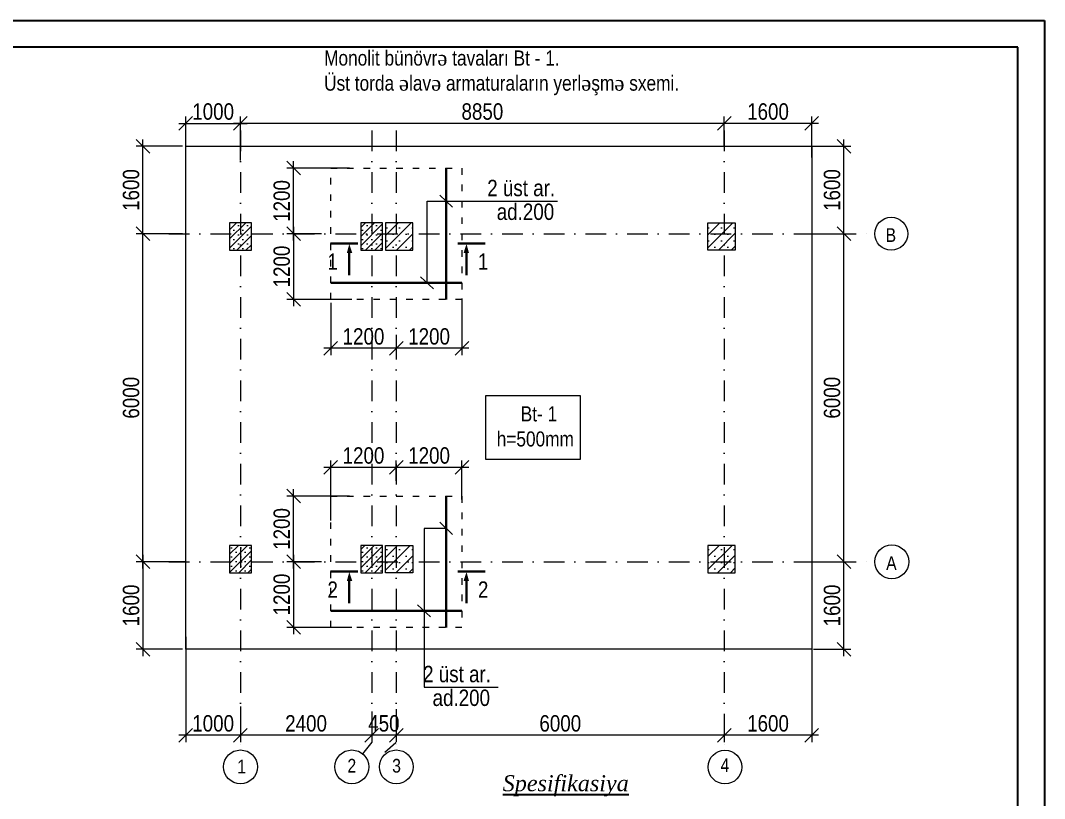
# Model space of a CAD drawing. Header units: millimetres. Extents: x -149347 to 251215, y -2929184 to -2541447.
# Drawn here: x -62043 to -43311, y -2653761 to -2639529 of the extents above; entities that cross this region are included whole.
import ezdxf

# ---------------------------------------------------------------- set-up
doc = ezdxf.new("R2010")
doc.units = ezdxf.units.MM
for name, pattern in [('ACAD_ISO03W100', [30, 12, -18]), ('CENTER', [1524, 952.5, -190.5, 190.5, -190.5]), ('DASHDOTX2', [50.8, 25.4, -12.7, 0, -12.7]), ('осевая', [50.8, 31.75, -6.35, 6.35, -6.35])]:
    doc.linetypes.add(name, pattern=pattern)
doc.layers.add('ASHADE', color=7, linetype='Continuous')
doc.layers.add('оси', color=65, linetype='осевая', lineweight=9)
doc.layers.add('размер', color=2, linetype='Continuous', lineweight=13)
doc.styles.add('A3_Times_AzLat', font='A3TI(LA).TTF')
doc.styles.add('style1', font='A3TI(LA).TTF', dxfattribs={"height": 400})
doc.styles.add('style6', font='ARIALN.TTF', dxfattribs={"height": 300})
doc.dimstyles.new('DIM_100', dxfattribs={"dimscale": 100, "dimtxt": 250, "dimasz": 2.5, "dimexe": 1.25, "dimexo": 0.625, "dimtad": 1, "dimdec": 0, "dimtxsty": 'style1', "dimblk": 'OBLIQUE', "dimcen": 2.5, "dimdle": 1.25, "dimclrd": 251, "dimclre": 251, "dimaunit": 1, "dimadec": 3, "dimazin": 0, "dimtfac": 1, "dimtdec": 0, "dimtmove": 1, "dimatfit": 3, "dimfxl": 1.25, "dimlwd": 5, "dimlwe": 5, "dimarcsym": 0})
pattern_1 = [(45, (-622635.69, -86685.57), (-84.189901, 84.189901), []), (45, (-622551.5, -86685.57), (-84.189901, 84.189901), [0, -119.0625])]

# ---------------------------------------------------------------- blocks, each defined once
blk = doc.blocks.new('mekteb')
at = {"color": 0, "lineweight": 25}
for p, q in [((99643, -1821466), (139843, -1821466)), ((139843, -1821466), (139843, -1849866))]:
    blk.add_line(p, q, dxfattribs=at)
at = {"color": 0, "lineweight": 25, "ltscale": 15}
for p, q in [((139343, -1821966), (101643, -1821966)), ((139343, -1849366), (139343, -1821966))]:
    blk.add_line(p, q, dxfattribs=at)
blk = doc.blocks.new('_Oblique')
at = {"color": 0, "linetype": 'ByBlock', "lineweight": -2}
blk.add_line((-0.5, -0.5), (0.5, 0.5), dxfattribs=at)
blk = doc.blocks.new('*D1769')
at = {"color": 251, "lineweight": 5, "ltscale": 50, "transparency": 16777216}
for p, q in [((-55169, -2652128), (-55169, -2652729)), ((-49169, -2652225), (-49169, -2652729))]:
    blk.add_line(p, q, dxfattribs=at)
at = {"color": 251, "linetype": 'ByBlock', "lineweight": 5, "ltscale": 50, "transparency": 16777216}
blk.add_line((-49044, -2652604), (-55294, -2652604), dxfattribs=at)
at = {"layer": 'Defpoints', "color": 0, "lineweight": 15, "ltscale": 50, "transparency": 16777216}
for p in [(-55169, -2652066), (-49169, -2652163), (-55169, -2652604)]:
    blk.add_point(p, dxfattribs=at)
at = {"color": 251, "lineweight": 5, "ltscale": 50, "transparency": 16777216, "xscale": 250, "yscale": 250, "zscale": 250, "rotation": 180}
blk.add_blockref('_Oblique', (-55169, -2652604), dxfattribs=at)
at = {"color": 251, "lineweight": 5, "ltscale": 50, "transparency": 16777216, "xscale": 250, "yscale": 250, "zscale": 250}
blk.add_blockref('_Oblique', (-49169, -2652604), dxfattribs=at)
at = {"color": 0, "lineweight": 15, "ltscale": 50, "transparency": 16777216, "insert": (-52169, -2652388), "char_height": 300, "attachment_point": 5, "style": 'style6'}
blk.add_mtext('6000', dxfattribs=at)
blk = doc.blocks.new('*D1770')
at = {"color": 251, "linetype": 'ByBlock', "lineweight": 5, "ltscale": 50, "transparency": 16777216}
blk.add_line((-46981, -2649555), (-46981, -2643305), dxfattribs=at)
at = {"color": 251, "lineweight": 5, "ltscale": 50, "transparency": 16777216}
for p, q in [((-46974, -2643430), (-46856, -2643430)), ((-46974, -2649430), (-46856, -2649430))]:
    blk.add_line(p, q, dxfattribs=at)
at = {"layer": 'Defpoints', "color": 0, "lineweight": 15, "ltscale": 50, "transparency": 16777216}
for p in [(-47037, -2643430), (-46981, -2643430), (-47037, -2649430)]:
    blk.add_point(p, dxfattribs=at)
at = {"color": 251, "lineweight": 5, "ltscale": 50, "transparency": 16777216, "xscale": 250, "yscale": 250, "zscale": 250}
for p, rotation in [((-46981, -2643430), 90), ((-46981, -2649430), 270)]:
    blk.add_blockref('_Oblique', p, dxfattribs=dict(at, rotation=rotation))
at = {"color": 0, "lineweight": 15, "ltscale": 50, "transparency": 16777216, "insert": (-47197, -2646430), "char_height": 300, "attachment_point": 5, "rotation": 90, "style": 'style6'}
blk.add_mtext('6000', dxfattribs=at)
blk = doc.blocks.new('*D1771')
at = {"color": 251, "lineweight": 5, "ltscale": 50, "transparency": 16777216}
for p, q in [((-47528, -2649430), (-46856, -2649430)), ((-47536, -2651030), (-46856, -2651030))]:
    blk.add_line(p, q, dxfattribs=at)
at = {"color": 251, "linetype": 'ByBlock', "lineweight": 5, "ltscale": 50, "transparency": 16777216}
blk.add_line((-46981, -2651155), (-46981, -2649305), dxfattribs=at)
at = {"layer": 'Defpoints', "color": 0, "lineweight": 15, "ltscale": 50, "transparency": 16777216}
for p in [(-47590, -2649430), (-46981, -2649430), (-47599, -2651030)]:
    blk.add_point(p, dxfattribs=at)
at = {"color": 251, "lineweight": 5, "ltscale": 50, "transparency": 16777216, "xscale": 250, "yscale": 250, "zscale": 250}
for p, rotation in [((-46981, -2649430), 90), ((-46981, -2651030), 270)]:
    blk.add_blockref('_Oblique', p, dxfattribs=dict(at, rotation=rotation))
at = {"color": 0, "lineweight": 15, "ltscale": 50, "transparency": 16777216, "insert": (-47197, -2650230), "char_height": 300, "attachment_point": 5, "rotation": 90, "style": 'style6'}
blk.add_mtext('1600', dxfattribs=at)
blk = doc.blocks.new('*D1772')
at = {"color": 251, "linetype": 'ByBlock', "lineweight": 5, "ltscale": 50, "transparency": 16777216}
blk.add_line((-46981, -2643555), (-46981, -2641705), dxfattribs=at)
at = {"color": 251, "lineweight": 5, "ltscale": 50, "transparency": 16777216}
for p, q in [((-47628, -2641830), (-46856, -2641830)), ((-47535, -2643430), (-46856, -2643430))]:
    blk.add_line(p, q, dxfattribs=at)
at = {"layer": 'Defpoints', "color": 0, "lineweight": 15, "ltscale": 50, "transparency": 16777216}
for p in [(-47690, -2641830), (-46981, -2641830), (-47597, -2643430)]:
    blk.add_point(p, dxfattribs=at)
at = {"color": 251, "lineweight": 5, "ltscale": 50, "transparency": 16777216, "xscale": 250, "yscale": 250, "zscale": 250}
for p, rotation in [((-46981, -2641830), 90), ((-46981, -2643430), 270)]:
    blk.add_blockref('_Oblique', p, dxfattribs=dict(at, rotation=rotation))
at = {"color": 0, "lineweight": 15, "ltscale": 50, "transparency": 16777216, "insert": (-47197, -2642630), "char_height": 300, "attachment_point": 5, "rotation": 90, "style": 'style6'}
blk.add_mtext('1600', dxfattribs=at)
blk = doc.blocks.new('*D1773')
at = {"color": 251, "lineweight": 5, "ltscale": 50, "transparency": 16777216}
for p, q in [((-47569, -2650802), (-47569, -2652729)), ((-49169, -2652245), (-49169, -2652729))]:
    blk.add_line(p, q, dxfattribs=at)
at = {"color": 251, "linetype": 'ByBlock', "lineweight": 5, "ltscale": 50, "transparency": 16777216}
blk.add_line((-47444, -2652604), (-49294, -2652604), dxfattribs=at)
at = {"layer": 'Defpoints', "color": 0, "lineweight": 15, "ltscale": 50, "transparency": 16777216}
for p in [(-47569, -2650740), (-49169, -2652183), (-49169, -2652604)]:
    blk.add_point(p, dxfattribs=at)
at = {"color": 251, "lineweight": 5, "ltscale": 50, "transparency": 16777216, "xscale": 250, "yscale": 250, "zscale": 250, "rotation": 180}
blk.add_blockref('_Oblique', (-49169, -2652604), dxfattribs=at)
at = {"color": 251, "lineweight": 5, "ltscale": 50, "transparency": 16777216, "xscale": 250, "yscale": 250, "zscale": 250}
blk.add_blockref('_Oblique', (-47569, -2652604), dxfattribs=at)
at = {"color": 0, "lineweight": 15, "ltscale": 50, "transparency": 16777216, "insert": (-48369, -2652388), "char_height": 300, "attachment_point": 5, "style": 'style6'}
blk.add_mtext('1600', dxfattribs=at)
blk = doc.blocks.new('*D1774')
at = {"color": 251, "lineweight": 5, "ltscale": 50, "transparency": 16777216}
for p, q in [((-55619, -2652171), (-55619, -2652729)), ((-55169, -2652256), (-55169, -2652729))]:
    blk.add_line(p, q, dxfattribs=at)
at = {"color": 251, "linetype": 'ByBlock', "lineweight": 5, "ltscale": 50, "transparency": 16777216}
blk.add_line((-55044, -2652604), (-55744, -2652604), dxfattribs=at)
at = {"layer": 'Defpoints', "color": 0, "lineweight": 15, "ltscale": 50, "transparency": 16777216}
for p in [(-55619, -2652109), (-55169, -2652194), (-55619, -2652604)]:
    blk.add_point(p, dxfattribs=at)
at = {"color": 251, "lineweight": 5, "ltscale": 50, "transparency": 16777216, "xscale": 250, "yscale": 250, "zscale": 250, "rotation": 180}
blk.add_blockref('_Oblique', (-55619, -2652604), dxfattribs=at)
at = {"color": 251, "lineweight": 5, "ltscale": 50, "transparency": 16777216, "xscale": 250, "yscale": 250, "zscale": 250}
blk.add_blockref('_Oblique', (-55169, -2652604), dxfattribs=at)
at = {"color": 0, "lineweight": 15, "ltscale": 50, "transparency": 16777216, "insert": (-55396, -2652388), "char_height": 300, "attachment_point": 5, "style": 'style6'}
blk.add_mtext('450', dxfattribs=at)
blk = doc.blocks.new('*D1775')
at = {"color": 251, "lineweight": 5, "ltscale": 50, "transparency": 16777216}
for p, q in [((-58019, -2652077), (-58019, -2652729)), ((-55619, -2652171), (-55619, -2652729))]:
    blk.add_line(p, q, dxfattribs=at)
at = {"color": 251, "linetype": 'ByBlock', "lineweight": 5, "ltscale": 50, "transparency": 16777216}
blk.add_line((-55494, -2652604), (-58144, -2652604), dxfattribs=at)
at = {"layer": 'Defpoints', "color": 0, "lineweight": 15, "ltscale": 50, "transparency": 16777216}
for p in [(-58019, -2652014), (-55619, -2652109), (-58019, -2652604)]:
    blk.add_point(p, dxfattribs=at)
at = {"color": 251, "lineweight": 5, "ltscale": 50, "transparency": 16777216, "xscale": 250, "yscale": 250, "zscale": 250, "rotation": 180}
blk.add_blockref('_Oblique', (-58019, -2652604), dxfattribs=at)
at = {"color": 251, "lineweight": 5, "ltscale": 50, "transparency": 16777216, "xscale": 250, "yscale": 250, "zscale": 250}
blk.add_blockref('_Oblique', (-55619, -2652604), dxfattribs=at)
at = {"color": 0, "lineweight": 15, "ltscale": 50, "transparency": 16777216, "insert": (-56819, -2652388), "char_height": 300, "attachment_point": 5, "style": 'style6'}
blk.add_mtext('2400', dxfattribs=at)
blk = doc.blocks.new('*D1776')
at = {"color": 251, "lineweight": 5, "ltscale": 50, "transparency": 16777216}
for p, q in [((-59019, -2650802), (-59019, -2652729)), ((-58019, -2652153), (-58019, -2652729))]:
    blk.add_line(p, q, dxfattribs=at)
at = {"color": 251, "linetype": 'ByBlock', "lineweight": 5, "ltscale": 50, "transparency": 16777216}
blk.add_line((-57894, -2652604), (-59144, -2652604), dxfattribs=at)
at = {"layer": 'Defpoints', "color": 0, "lineweight": 15, "ltscale": 50, "transparency": 16777216}
for p in [(-59019, -2650740), (-58019, -2652091), (-59019, -2652604)]:
    blk.add_point(p, dxfattribs=at)
at = {"color": 251, "lineweight": 5, "ltscale": 50, "transparency": 16777216, "xscale": 250, "yscale": 250, "zscale": 250, "rotation": 180}
blk.add_blockref('_Oblique', (-59019, -2652604), dxfattribs=at)
at = {"color": 251, "lineweight": 5, "ltscale": 50, "transparency": 16777216, "xscale": 250, "yscale": 250, "zscale": 250}
blk.add_blockref('_Oblique', (-58019, -2652604), dxfattribs=at)
at = {"color": 0, "lineweight": 15, "ltscale": 50, "transparency": 16777216, "insert": (-58519, -2652388), "char_height": 300, "attachment_point": 5, "style": 'style6'}
blk.add_mtext('1000', dxfattribs=at)
blk = doc.blocks.new('*D1777')
at = {"color": 251, "lineweight": 5, "ltscale": 50, "transparency": 16777216}
for p, q in [((-59020, -2649430), (-59928, -2649430)), ((-59081, -2651030), (-59928, -2651030))]:
    blk.add_line(p, q, dxfattribs=at)
at = {"color": 251, "linetype": 'ByBlock', "lineweight": 5, "ltscale": 50, "transparency": 16777216}
blk.add_line((-59803, -2649305), (-59803, -2651155), dxfattribs=at)
at = {"layer": 'Defpoints', "color": 0, "lineweight": 15, "ltscale": 50, "transparency": 16777216}
for p in [(-58958, -2649430), (-59803, -2651030), (-59019, -2651030)]:
    blk.add_point(p, dxfattribs=at)
at = {"color": 251, "lineweight": 5, "ltscale": 50, "transparency": 16777216, "xscale": 250, "yscale": 250, "zscale": 250}
for p, rotation in [((-59803, -2649430), 90), ((-59803, -2651030), 270)]:
    blk.add_blockref('_Oblique', p, dxfattribs=dict(at, rotation=rotation))
at = {"color": 0, "lineweight": 15, "ltscale": 50, "transparency": 16777216, "insert": (-60019, -2650230), "char_height": 300, "attachment_point": 5, "rotation": 90, "style": 'style6'}
blk.add_mtext('1600', dxfattribs=at)
blk = doc.blocks.new('*D1778')
at = {"color": 251, "lineweight": 5, "ltscale": 50, "transparency": 16777216}
for p, q in [((-59253, -2643430), (-59928, -2643430)), ((-59253, -2649430), (-59928, -2649430))]:
    blk.add_line(p, q, dxfattribs=at)
at = {"color": 251, "linetype": 'ByBlock', "lineweight": 5, "ltscale": 50, "transparency": 16777216}
blk.add_line((-59803, -2649555), (-59803, -2643305), dxfattribs=at)
at = {"layer": 'Defpoints', "color": 0, "lineweight": 15, "ltscale": 50, "transparency": 16777216}
for p in [(-59803, -2643430), (-59191, -2643430), (-59191, -2649430)]:
    blk.add_point(p, dxfattribs=at)
at = {"color": 251, "lineweight": 5, "ltscale": 50, "transparency": 16777216, "xscale": 250, "yscale": 250, "zscale": 250}
for p, rotation in [((-59803, -2643430), 90), ((-59803, -2649430), 270)]:
    blk.add_blockref('_Oblique', p, dxfattribs=dict(at, rotation=rotation))
at = {"color": 0, "lineweight": 15, "ltscale": 50, "transparency": 16777216, "insert": (-60019, -2646430), "char_height": 300, "attachment_point": 5, "rotation": 90, "style": 'style6'}
blk.add_mtext('6000', dxfattribs=at)
blk = doc.blocks.new('*D1791')
at = {"color": 251, "linetype": 'ByBlock', "lineweight": 5, "ltscale": 50, "transparency": 16777216}
blk.add_line((-59803, -2643555), (-59803, -2641705), dxfattribs=at)
at = {"color": 251, "lineweight": 5, "ltscale": 50, "transparency": 16777216}
for p, q in [((-59081, -2641830), (-59928, -2641830)), ((-59081, -2643430), (-59928, -2643430))]:
    blk.add_line(p, q, dxfattribs=at)
at = {"layer": 'Defpoints', "color": 0, "lineweight": 15, "ltscale": 50, "transparency": 16777216}
for p in [(-59803, -2641830), (-59019, -2641830), (-59019, -2643430)]:
    blk.add_point(p, dxfattribs=at)
at = {"color": 251, "lineweight": 5, "ltscale": 50, "transparency": 16777216, "xscale": 250, "yscale": 250, "zscale": 250}
for p, rotation in [((-59803, -2641830), 90), ((-59803, -2643430), 270)]:
    blk.add_blockref('_Oblique', p, dxfattribs=dict(at, rotation=rotation))
at = {"color": 0, "lineweight": 15, "ltscale": 50, "transparency": 16777216, "insert": (-60019, -2642630), "char_height": 300, "attachment_point": 5, "rotation": 90, "style": 'style6'}
blk.add_mtext('1600', dxfattribs=at)
blk = doc.blocks.new('*D1779')
at = {"color": 251, "lineweight": 5, "ltscale": 50, "transparency": 16777216}
for p, q in [((-49169, -2641824), (-49169, -2641287)), ((-47569, -2642038), (-47569, -2641287))]:
    blk.add_line(p, q, dxfattribs=at)
at = {"color": 251, "linetype": 'ByBlock', "lineweight": 5, "ltscale": 50, "transparency": 16777216}
blk.add_line((-47444, -2641412), (-49294, -2641412), dxfattribs=at)
at = {"layer": 'Defpoints', "color": 0, "lineweight": 15, "ltscale": 50, "transparency": 16777216}
for p in [(-49169, -2641412), (-49169, -2641886), (-47569, -2642100)]:
    blk.add_point(p, dxfattribs=at)
at = {"color": 251, "lineweight": 5, "ltscale": 50, "transparency": 16777216, "xscale": 250, "yscale": 250, "zscale": 250, "rotation": 180}
blk.add_blockref('_Oblique', (-49169, -2641412), dxfattribs=at)
at = {"color": 251, "lineweight": 5, "ltscale": 50, "transparency": 16777216, "xscale": 250, "yscale": 250, "zscale": 250}
blk.add_blockref('_Oblique', (-47569, -2641412), dxfattribs=at)
at = {"color": 0, "lineweight": 15, "ltscale": 50, "transparency": 16777216, "insert": (-48369, -2641196), "char_height": 300, "attachment_point": 5, "style": 'style6'}
blk.add_mtext('1600', dxfattribs=at)
blk = doc.blocks.new('*D1780')
at = {"color": 251, "lineweight": 5, "ltscale": 50, "transparency": 16777216}
for p, q in [((-59019, -2642122), (-59019, -2641287)), ((-58019, -2642093), (-58019, -2641287))]:
    blk.add_line(p, q, dxfattribs=at)
at = {"color": 251, "linetype": 'ByBlock', "lineweight": 5, "ltscale": 50, "transparency": 16777216}
blk.add_line((-59144, -2641412), (-57894, -2641412), dxfattribs=at)
at = {"layer": 'Defpoints', "color": 0, "lineweight": 15, "ltscale": 50, "transparency": 16777216}
for p in [(-58019, -2641412), (-59019, -2642185), (-58019, -2642156)]:
    blk.add_point(p, dxfattribs=at)
at = {"color": 251, "lineweight": 5, "ltscale": 50, "transparency": 16777216, "xscale": 250, "yscale": 250, "zscale": 250, "rotation": 180}
blk.add_blockref('_Oblique', (-59019, -2641412), dxfattribs=at)
at = {"color": 251, "lineweight": 5, "ltscale": 50, "transparency": 16777216, "xscale": 250, "yscale": 250, "zscale": 250}
blk.add_blockref('_Oblique', (-58019, -2641412), dxfattribs=at)
at = {"color": 0, "lineweight": 15, "ltscale": 50, "transparency": 16777216, "insert": (-58519, -2641196), "char_height": 300, "attachment_point": 5, "style": 'style6'}
blk.add_mtext('1000', dxfattribs=at)
blk = doc.blocks.new('*D1781')
at = {"color": 251, "lineweight": 5, "ltscale": 50, "transparency": 16777216}
for p, q in [((-58019, -2641803), (-58019, -2641287)), ((-49169, -2641803), (-49169, -2641287))]:
    blk.add_line(p, q, dxfattribs=at)
at = {"color": 251, "linetype": 'ByBlock', "lineweight": 5, "ltscale": 50, "transparency": 16777216}
blk.add_line((-49044, -2641412), (-58144, -2641412), dxfattribs=at)
at = {"layer": 'Defpoints', "color": 0, "lineweight": 15, "ltscale": 50, "transparency": 16777216}
for p in [(-58019, -2641412), (-58019, -2641866), (-49169, -2641866)]:
    blk.add_point(p, dxfattribs=at)
at = {"color": 251, "lineweight": 5, "ltscale": 50, "transparency": 16777216, "xscale": 250, "yscale": 250, "zscale": 250, "rotation": 180}
blk.add_blockref('_Oblique', (-58019, -2641412), dxfattribs=at)
at = {"color": 251, "lineweight": 5, "ltscale": 50, "transparency": 16777216, "xscale": 250, "yscale": 250, "zscale": 250}
blk.add_blockref('_Oblique', (-49169, -2641412), dxfattribs=at)
at = {"color": 0, "lineweight": 15, "ltscale": 50, "transparency": 16777216, "insert": (-53594, -2641196), "char_height": 300, "attachment_point": 5, "style": 'style6'}
blk.add_mtext('8850', dxfattribs=at)
blk = doc.blocks.new('*D1782')
at = {"color": 251, "lineweight": 5, "ltscale": 50, "transparency": 16777216}
for p, q in [((-53969, -2644614), (-53969, -2645651)), ((-55169, -2645277), (-55169, -2645651))]:
    blk.add_line(p, q, dxfattribs=at)
at = {"color": 251, "linetype": 'ByBlock', "lineweight": 5, "ltscale": 50, "transparency": 16777216}
blk.add_line((-53844, -2645526), (-55294, -2645526), dxfattribs=at)
at = {"layer": 'Defpoints', "color": 0, "lineweight": 15, "ltscale": 50, "transparency": 16777216}
for p in [(-53969, -2644551), (-55169, -2645215), (-55169, -2645526)]:
    blk.add_point(p, dxfattribs=at)
at = {"color": 251, "lineweight": 5, "ltscale": 50, "transparency": 16777216, "xscale": 250, "yscale": 250, "zscale": 250, "rotation": 180}
blk.add_blockref('_Oblique', (-55169, -2645526), dxfattribs=at)
at = {"color": 251, "lineweight": 5, "ltscale": 50, "transparency": 16777216, "xscale": 250, "yscale": 250, "zscale": 250}
blk.add_blockref('_Oblique', (-53969, -2645526), dxfattribs=at)
at = {"color": 0, "lineweight": 15, "ltscale": 50, "transparency": 16777216, "insert": (-54569, -2645310), "char_height": 300, "attachment_point": 5, "style": 'style6'}
blk.add_mtext('1200', dxfattribs=at)
blk = doc.blocks.new('*D1783')
at = {"color": 251, "lineweight": 5, "ltscale": 50, "transparency": 16777216}
for p, q in [((-56369, -2644692), (-56369, -2645651)), ((-55169, -2645277), (-55169, -2645651))]:
    blk.add_line(p, q, dxfattribs=at)
at = {"color": 251, "linetype": 'ByBlock', "lineweight": 5, "ltscale": 50, "transparency": 16777216}
blk.add_line((-55044, -2645526), (-56494, -2645526), dxfattribs=at)
at = {"layer": 'Defpoints', "color": 0, "lineweight": 15, "ltscale": 50, "transparency": 16777216}
for p in [(-56369, -2644630), (-55169, -2645215), (-56369, -2645526)]:
    blk.add_point(p, dxfattribs=at)
at = {"color": 251, "lineweight": 5, "ltscale": 50, "transparency": 16777216, "xscale": 250, "yscale": 250, "zscale": 250, "rotation": 180}
blk.add_blockref('_Oblique', (-56369, -2645526), dxfattribs=at)
at = {"color": 251, "lineweight": 5, "ltscale": 50, "transparency": 16777216, "xscale": 250, "yscale": 250, "zscale": 250}
blk.add_blockref('_Oblique', (-55169, -2645526), dxfattribs=at)
at = {"color": 0, "lineweight": 15, "ltscale": 50, "transparency": 16777216, "insert": (-55769, -2645310), "char_height": 300, "attachment_point": 5, "style": 'style6'}
blk.add_mtext('1200', dxfattribs=at)
blk = doc.blocks.new('*D1784')
at = {"color": 251, "linetype": 'ByBlock', "lineweight": 5, "ltscale": 50, "transparency": 16777216}
blk.add_line((-57047, -2643555), (-57047, -2642105), dxfattribs=at)
at = {"color": 251, "lineweight": 5, "ltscale": 50, "transparency": 16777216}
for p, q in [((-56025, -2642230), (-57172, -2642230)), ((-56534, -2643430), (-57172, -2643430))]:
    blk.add_line(p, q, dxfattribs=at)
at = {"layer": 'Defpoints', "color": 0, "lineweight": 15, "ltscale": 50, "transparency": 16777216}
for p in [(-57047, -2642230), (-55962, -2642230), (-56471, -2643430)]:
    blk.add_point(p, dxfattribs=at)
at = {"color": 251, "lineweight": 5, "ltscale": 50, "transparency": 16777216, "xscale": 250, "yscale": 250, "zscale": 250}
for p, rotation in [((-57047, -2642230), 90), ((-57047, -2643430), 270)]:
    blk.add_blockref('_Oblique', p, dxfattribs=dict(at, rotation=rotation))
at = {"color": 0, "lineweight": 15, "ltscale": 50, "transparency": 16777216, "insert": (-57263, -2642830), "char_height": 300, "attachment_point": 5, "rotation": 90, "style": 'style6'}
blk.add_mtext('1200', dxfattribs=at)
blk = doc.blocks.new('*D1785')
at = {"color": 251, "lineweight": 5, "ltscale": 50, "transparency": 16777216}
for p, q in [((-56534, -2643430), (-57172, -2643430)), ((-55980, -2644630), (-57172, -2644630))]:
    blk.add_line(p, q, dxfattribs=at)
at = {"color": 251, "linetype": 'ByBlock', "lineweight": 5, "ltscale": 50, "transparency": 16777216}
blk.add_line((-57047, -2643305), (-57047, -2644755), dxfattribs=at)
at = {"layer": 'Defpoints', "color": 0, "lineweight": 15, "ltscale": 50, "transparency": 16777216}
for p in [(-56471, -2643430), (-57047, -2644630), (-55917, -2644630)]:
    blk.add_point(p, dxfattribs=at)
at = {"color": 251, "lineweight": 5, "ltscale": 50, "transparency": 16777216, "xscale": 250, "yscale": 250, "zscale": 250}
for p, rotation in [((-57047, -2643430), 90), ((-57047, -2644630), 270)]:
    blk.add_blockref('_Oblique', p, dxfattribs=dict(at, rotation=rotation))
at = {"color": 0, "lineweight": 15, "ltscale": 50, "transparency": 16777216, "insert": (-57263, -2644030), "char_height": 300, "attachment_point": 5, "rotation": 90, "style": 'style6'}
blk.add_mtext('1200', dxfattribs=at)
blk = doc.blocks.new('*D1786')
at = {"color": 251, "linetype": 'ByBlock', "lineweight": 5, "ltscale": 50, "transparency": 16777216}
blk.add_line((-57047, -2649555), (-57047, -2648105), dxfattribs=at)
at = {"color": 251, "lineweight": 5, "ltscale": 50, "transparency": 16777216}
for p, q in [((-56025, -2648230), (-57172, -2648230)), ((-56534, -2649430), (-57172, -2649430))]:
    blk.add_line(p, q, dxfattribs=at)
at = {"layer": 'Defpoints', "color": 0, "lineweight": 15, "ltscale": 50, "transparency": 16777216}
for p in [(-57047, -2648230), (-55962, -2648230), (-56471, -2649430)]:
    blk.add_point(p, dxfattribs=at)
at = {"color": 251, "lineweight": 5, "ltscale": 50, "transparency": 16777216, "xscale": 250, "yscale": 250, "zscale": 250}
for p, rotation in [((-57047, -2648230), 90), ((-57047, -2649430), 270)]:
    blk.add_blockref('_Oblique', p, dxfattribs=dict(at, rotation=rotation))
at = {"color": 0, "lineweight": 15, "ltscale": 50, "transparency": 16777216, "insert": (-57263, -2648830), "char_height": 300, "attachment_point": 5, "rotation": 90, "style": 'style6'}
blk.add_mtext('1200', dxfattribs=at)
blk = doc.blocks.new('*D1787')
at = {"color": 251, "lineweight": 5, "ltscale": 50, "transparency": 16777216}
for p, q in [((-56534, -2649430), (-57172, -2649430)), ((-55980, -2650630), (-57172, -2650630))]:
    blk.add_line(p, q, dxfattribs=at)
at = {"color": 251, "linetype": 'ByBlock', "lineweight": 5, "ltscale": 50, "transparency": 16777216}
blk.add_line((-57047, -2649305), (-57047, -2650755), dxfattribs=at)
at = {"layer": 'Defpoints', "color": 0, "lineweight": 15, "ltscale": 50, "transparency": 16777216}
for p in [(-56471, -2649430), (-57047, -2650630), (-55917, -2650630)]:
    blk.add_point(p, dxfattribs=at)
at = {"color": 251, "lineweight": 5, "ltscale": 50, "transparency": 16777216, "xscale": 250, "yscale": 250, "zscale": 250}
for p, rotation in [((-57047, -2649430), 90), ((-57047, -2650630), 270)]:
    blk.add_blockref('_Oblique', p, dxfattribs=dict(at, rotation=rotation))
at = {"color": 0, "lineweight": 15, "ltscale": 50, "transparency": 16777216, "insert": (-57263, -2650030), "char_height": 300, "attachment_point": 5, "rotation": 90, "style": 'style6'}
blk.add_mtext('1200', dxfattribs=at)
blk = doc.blocks.new('*D1788')
at = {"color": 251, "linetype": 'ByBlock', "lineweight": 5, "ltscale": 50, "transparency": 16777216}
blk.add_line((-53844, -2647704), (-55294, -2647704), dxfattribs=at)
at = {"color": 251, "lineweight": 5, "ltscale": 50, "transparency": 16777216}
for p, q in [((-55169, -2647952), (-55169, -2647579)), ((-53969, -2648291), (-53969, -2647579))]:
    blk.add_line(p, q, dxfattribs=at)
at = {"layer": 'Defpoints', "color": 0, "lineweight": 15, "ltscale": 50, "transparency": 16777216}
for p in [(-55169, -2647704), (-55169, -2648015), (-53969, -2648353)]:
    blk.add_point(p, dxfattribs=at)
at = {"color": 251, "lineweight": 5, "ltscale": 50, "transparency": 16777216, "xscale": 250, "yscale": 250, "zscale": 250, "rotation": 180}
blk.add_blockref('_Oblique', (-55169, -2647704), dxfattribs=at)
at = {"color": 251, "lineweight": 5, "ltscale": 50, "transparency": 16777216, "xscale": 250, "yscale": 250, "zscale": 250}
blk.add_blockref('_Oblique', (-53969, -2647704), dxfattribs=at)
at = {"color": 0, "lineweight": 15, "ltscale": 50, "transparency": 16777216, "insert": (-54569, -2647488), "char_height": 300, "attachment_point": 5, "style": 'style6'}
blk.add_mtext('1200', dxfattribs=at)
blk = doc.blocks.new('*D1789')
at = {"color": 251, "linetype": 'ByBlock', "lineweight": 5, "ltscale": 50, "transparency": 16777216}
blk.add_line((-55044, -2647704), (-56494, -2647704), dxfattribs=at)
at = {"color": 251, "lineweight": 5, "ltscale": 50, "transparency": 16777216}
for p, q in [((-56369, -2648673), (-56369, -2647579)), ((-55169, -2647952), (-55169, -2647579))]:
    blk.add_line(p, q, dxfattribs=at)
at = {"layer": 'Defpoints', "color": 0, "lineweight": 15, "ltscale": 50, "transparency": 16777216}
for p in [(-56369, -2647704), (-55169, -2648015), (-56369, -2648736)]:
    blk.add_point(p, dxfattribs=at)
at = {"color": 251, "lineweight": 5, "ltscale": 50, "transparency": 16777216, "xscale": 250, "yscale": 250, "zscale": 250, "rotation": 180}
blk.add_blockref('_Oblique', (-56369, -2647704), dxfattribs=at)
at = {"color": 251, "lineweight": 5, "ltscale": 50, "transparency": 16777216, "xscale": 250, "yscale": 250, "zscale": 250}
blk.add_blockref('_Oblique', (-55169, -2647704), dxfattribs=at)
at = {"color": 0, "lineweight": 15, "ltscale": 50, "transparency": 16777216, "insert": (-55769, -2647488), "char_height": 300, "attachment_point": 5, "style": 'style6'}
blk.add_mtext('1200', dxfattribs=at)

msp = doc.modelspace()

# ---------------------------------------------------------------- hatches: boundary and pattern name
at = {"lineweight": 15, "ltscale": 50}
h = msp.add_hatch(dxfattribs=at)
h.set_pattern_fill('SACNCR', color=4, scale=50)
h.set_pattern_definition(pattern_1)
h.paths.add_polyline_path([(-58218.56645, -2643729.81271), (-57818.56645, -2643729.81271), (-57818.56645, -2643229.81271), (-58218.56645, -2643229.81271)])
h = msp.add_hatch(dxfattribs=at)
h.set_pattern_fill('SACNCR', color=4, scale=50)
h.set_pattern_definition(pattern_1)
h.paths.add_polyline_path([(-55818.56645, -2643729.81271), (-55418.56645, -2643729.81271), (-55418.56645, -2643229.81271), (-55818.56645, -2643229.81271)])
h = msp.add_hatch(dxfattribs=at)
h.set_pattern_fill('SACNCR', color=4, scale=70)
h.set_pattern_definition([(45, (-856007.63, -61587.55), (-117.865862, 117.865862), []), (45, (-855889.77, -61587.55), (-117.865862, 117.865862), [0, -166.6875])])
h.paths.add_polyline_path([(-55368.56645, -2643729.81271), (-54868.56645, -2643729.81271), (-54868.56645, -2643229.81271), (-55368.56645, -2643229.81271)])
h = msp.add_hatch(dxfattribs=at)
h.set_pattern_fill('SACNCR', color=4, scale=70)
h.set_pattern_definition([(45, (-861907.63, -61587.55), (-117.865862, 117.865862), []), (45, (-861789.77, -61587.55), (-117.865862, 117.865862), [0, -166.6875])])
h.paths.add_polyline_path([(-49468.56645, -2643729.81271), (-48968.56645, -2643729.81271), (-48968.56645, -2643229.81271), (-49468.56645, -2643229.81271)])
h = msp.add_hatch(dxfattribs=at)
h.set_pattern_fill('SACNCR', color=4, scale=50)
h.set_pattern_definition([(45, (-620235.69, -86685.57), (-84.189901, 84.189901), []), (45, (-620151.5, -86685.57), (-84.189901, 84.189901), [0, -119.0625])])
h.paths.add_polyline_path([(-58218.56645, -2649629.81271), (-57818.56645, -2649629.81271), (-57818.56645, -2649129.81271), (-58218.56645, -2649129.81271)])
h = msp.add_hatch(dxfattribs=at)
h.set_pattern_fill('SACNCR', color=4, scale=50)
h.set_pattern_definition(pattern_1)
h.paths.add_polyline_path([(-55818.56645, -2649629.81271), (-55418.56645, -2649629.81271), (-55418.56645, -2649129.81271), (-55818.56645, -2649129.81271)])
h = msp.add_hatch(dxfattribs=at)
h.set_pattern_fill('SACNCR', color=4, scale=70)
h.set_pattern_definition([(45, (-856007.63, -55687.55), (-117.865862, 117.865862), []), (45, (-855889.77, -55687.55), (-117.865862, 117.865862), [0, -166.6875])])
h.paths.add_polyline_path([(-55368.56645, -2649629.81271), (-54868.56645, -2649629.81271), (-54868.56645, -2649129.81271), (-55368.56645, -2649129.81271)])
h = msp.add_hatch(dxfattribs=at)
h.set_pattern_fill('SACNCR', color=4, scale=70)
h.set_pattern_definition([(45, (-861907.63, -55687.55), (-117.865862, 117.865862), []), (45, (-861789.77, -55687.55), (-117.865862, 117.865862), [0, -166.6875])])
h.paths.add_polyline_path([(-49468.56645, -2649629.81271), (-48968.56645, -2649629.81271), (-48968.56645, -2649129.81271), (-49468.56645, -2649129.81271)])

# ---------------------------------------------------------------- linework, layer by layer
at = {"color": 1, "linetype": 'DASHDOTX2', "lineweight": 13, "ltscale": 15}
for p, q in [((-58018.56645, -2641539.81271), (-58018.56645, -2652876.29143)), ((-55618.56645, -2641539.81271), (-55618.56645, -2652717.913)), ((-55168.56645, -2641539.81271), (-55168.56645, -2652873.45816)), ((-49168.56645, -2641539.81271), (-49168.56645, -2652873.45816)), ((-59331.09049, -2643429.81271), (-46415.24412, -2643429.81271)), ((-59331.09049, -2649429.81271), (-46415.24412, -2649429.81271))]:
    msp.add_line(p, q, dxfattribs=at)
at = {"lineweight": 30}
for p, q in [((-56370.67949, -2643610.08279), (-55869.26264, -2643610.08279)), ((-53541.78644, -2643610.08279), (-54043.20329, -2643610.08279)), ((-56027.70183, -2643782.01294), (-56027.70183, -2644187.06927)), ((-53884.7641, -2643782.01294), (-53884.7641, -2644187.06927)), ((-56370.67949, -2649610.08279), (-55869.26264, -2649610.08279)), ((-53541.78644, -2649610.08279), (-54043.20329, -2649610.08279)), ((-56027.70183, -2649782.01294), (-56027.70183, -2650187.06927)), ((-53884.7641, -2649782.01294), (-53884.7641, -2650187.06927))]:
    msp.add_line(p, q, dxfattribs=at)
at = {"color": 1, "lineweight": 15, "ltscale": 15}
msp.add_line((-55618.56645, -2652728.98635), (-55788.36869, -2652941.21628), dxfattribs=at)
at = {"color": 3, "lineweight": 15, "ltscale": 15}
msp.add_lwpolyline([(-47568.56645, -2651029.81271), (-59018.56645, -2651029.81271), (-59018.56645, -2641829.81271), (-47568.56645, -2641829.81271)], close=True, dxfattribs=at)
at = {"color": 1, "lineweight": 15, "ltscale": 15}
for points in [[(-54605.58394, -2644329.03263), (-54605.58394, -2642834.9136), (-52220.35182, -2642834.9136)], [(-54373.59516, -2642723.62095), (-54138.1935, -2642946.20626)], [(-54723.28477, -2644217.73998), (-54487.88311, -2644440.32529)], [(-54255.89433, -2648819.91332), (-54661.00698, -2648819.91332), (-54661.00698, -2651725.61156), (-53307.83026, -2651725.61156)], [(-54373.59516, -2648708.62067), (-54138.1935, -2648931.20598)], [(-54778.7078, -2650217.73998), (-54543.30615, -2650440.32529)]]:
    msp.add_lwpolyline(points, dxfattribs=at)
at = {"color": 4, "lineweight": 15, "ltscale": 50}
for points in [[(-57818.56645, -2643729.81271), (-57818.56645, -2643229.81271), (-58218.56645, -2643229.81271), (-58218.56645, -2643729.81271)], [(-55418.56645, -2643729.81271), (-55418.56645, -2643229.81271), (-55818.56645, -2643229.81271), (-55818.56645, -2643729.81271)], [(-54868.56645, -2643729.81271), (-54868.56645, -2643229.81271), (-55368.56645, -2643229.81271), (-55368.56645, -2643729.81271)], [(-49468.56645, -2643729.81271), (-49468.56645, -2643229.81271), (-48968.56645, -2643229.81271), (-48968.56645, -2643729.81271)], [(-57818.56645, -2649629.81271), (-57818.56645, -2649129.81271), (-58218.56645, -2649129.81271), (-58218.56645, -2649629.81271)], [(-55418.56645, -2649629.81271), (-55418.56645, -2649129.81271), (-55818.56645, -2649129.81271), (-55818.56645, -2649629.81271)], [(-54868.56645, -2649129.81271), (-54868.56645, -2649629.81271), (-55368.56645, -2649629.81271), (-55368.56645, -2649129.81271)], [(-49468.56645, -2649129.81271), (-49468.56645, -2649629.81271), (-48968.56645, -2649629.81271), (-48968.56645, -2649129.81271)]]:
    msp.add_lwpolyline(points, close=True, dxfattribs=at)
at = {"color": 1, "lineweight": 15, "ltscale": 15}
msp.add_lwpolyline([(-51807.78167, -2647557.51896), (-53531.71275, -2647557.51896), (-53531.71275, -2646391.34312), (-51807.78167, -2646391.34312)], close=True, dxfattribs=at)
at = {"color": 231, "lineweight": 15, "ltscale": 50}
for centre, radius in [((-46114.83903, -2643429.81271), 300.40509), ((-46104.90359, -2649429.81271), 310.34053), ((-58018.56645, -2653182.62438), 309.16622), ((-55981.51598, -2653182.62438), 309.16622), ((-55168.56645, -2653182.62438), 309.16622), ((-49156.46818, -2653185.22084), 309.16622)]:
    msp.add_circle(centre, radius, dxfattribs=at)
at = {"lineweight": 30}
for points in [[(-55974.58836, -2643782.01294), (-56027.70183, -2643616.63794), (-56073.6465, -2643782.01294)], [(-53937.87757, -2643782.01294), (-53884.7641, -2643616.63794), (-53838.81943, -2643782.01294)], [(-55974.58836, -2649782.01294), (-56027.70183, -2649616.63794), (-56073.6465, -2649782.01294)], [(-53937.87757, -2649782.01294), (-53884.7641, -2649616.63794), (-53838.81943, -2649782.01294)]]:
    msp.add_solid(points, dxfattribs=at)
at = {"layer": 'ASHADE', "color": 6, "lineweight": 30, "ltscale": 30}
for p, q in [((-54255.89433, -2642229.81271), (-54255.89433, -2644629.81271)), ((-56368.56645, -2644329.03263), (-53968.56645, -2644329.03263)), ((-54255.89433, -2648229.81271), (-54255.89433, -2650629.81271)), ((-56368.56645, -2650329.03263), (-53968.56645, -2650329.03263))]:
    msp.add_line(p, q, dxfattribs=at)
at = {"layer": 'оси', "color": 59, "linetype": 'CENTER', "ltscale": 20, "true_color": 0x5c5330}
msp.add_line((-55375.69909, -2652913.64419), (-55175.28183, -2652734.40194), dxfattribs=at)
at = {"layer": 'размер', "color": 7, "linetype": 'ACAD_ISO03W100', "lineweight": 20, "ltscale": 10}
for points in [[(-53968.56645, -2644629.81271), (-56368.56645, -2644629.81271), (-56368.56645, -2642229.81271), (-53968.56645, -2642229.81271)], [(-53968.56645, -2650629.81271), (-56368.56645, -2650629.81271), (-56368.56645, -2648229.81271), (-53968.56645, -2648229.81271)]]:
    msp.add_lwpolyline(points, close=True, dxfattribs=at)

# ---------------------------------------------------------------- block references
at = {"lineweight": 15, "xscale": 0.9747191058617483, "yscale": 0.9747191058617483, "zscale": 0.9747191058617483}
msp.add_blockref('mekteb', (-179619.03003, -864111.18122), dxfattribs=at)

# ---------------------------------------------------------------- texts
at = {"color": 231, "lineweight": 15, "ltscale": 50, "style": 'style6'}
for p in [(-53331.54472, -2643177.5828), (-54505.28568, -2652068.28076)]:
    msp.add_text('ad.200', height=300, dxfattribs=at).set_placement(p)
at = {"lineweight": 40, "insert": (-56489.40548, -2640077.53974), "char_height": 340.6725, "width": 6748.3735331, "attachment_point": 1, "style": 'style6'}
msp.add_mtext('{\\fArial Narrow|b0|i0|c238|p34;\\H0.80906x;Monolit bünövr\\fTimes New Roman|b0|i0|c238|p18;ə\\fArial Narrow|b0|i0|c238|p34; tavaları Bt - 1.\\PÜst torda \\fTimes New Roman|b0|i0|c238|p18;ə\\fArial Narrow|b0|i0|c238|p34;lav\\fTimes New Roman|b0|i0|c238|p18;ə\\fArial Narrow|b0|i0|c238|p34; armaturaların yerl\\fTimes New Roman|b0|i0|c238|p18;ə\\fArial Narrow|b0|i0|c238|p34;şm\\fTimes New Roman|b0|i0|c238|p18;ə\\fArial Narrow|b0|i0|c238|p34; sxemi.    \\H1.236x; }', dxfattribs=at)
at = {"color": 231, "lineweight": 15, "ltscale": 50, "char_height": 300, "width": 1987.5546142, "attachment_point": 3, "style": 'style6'}
for insert in [(-52263.45655, -2642443.03923), (-53437.1975, -2651333.73718)]:
    msp.add_mtext('{\\fArial Narrow|b0|i0|c238|p34;2 üst ar.}', dxfattribs=dict(at, insert=insert))
at = {"color": 231, "lineweight": 15, "ltscale": 50, "char_height": 250, "style": 'style6'}
for s, insert, attachment_point in [('{\\fArial Narrow|b0|i0|c238|p34;B}', (-46026.63385, -2643579.35069), 9), ('{\\fArial Narrow|b0|i0|c238|p34;A}', (-46016.69841, -2649579.35069), 9), ('{\\fArial Narrow|b0|i0|c238|p34;1}', (-58077.18926, -2653052.02809), 1), ('{\\fArial Narrow|b0|i0|c238|p34;2}', (-56061.7243, -2653036.07076), 1), ('{\\fArial Narrow|b0|i0|c238|p34;3}', (-55243.40299, -2653036.15123), 1), ('{\\fArial Narrow|b0|i0|c238|p34;4}', (-49236.87211, -2653025.47043), 1)]:
    msp.add_mtext_dynamic_manual_height_columns(s, width=157.5516269, gutter_width=12.5, heights=[0], dxfattribs=dict(at, insert=insert, attachment_point=attachment_point))
at = {"lineweight": 9, "char_height": 300, "style": 'style6'}
for s, insert, width, attachment_point in [(' {\\fArial Narrow|b0|i0|c238|p34;1}', (-56236.97278, -2643789.76864), 741.2998446, 3), ('{\\fArial Narrow|b0|i0|c238|p34;1}', (-53675.49315, -2643789.76864), 535.9281374, 1), (' {\\fArial Narrow|b0|i0|c238|p34;2}', (-56236.97278, -2649789.76864), 741.2998446, 3), ('{\\fArial Narrow|b0|i0|c238|p34;2}', (-53675.49315, -2649789.76864), 535.9281374, 1)]:
    msp.add_mtext(s, dxfattribs=dict(at, insert=insert, width=width, attachment_point=attachment_point))
at = {"color": 7, "ltscale": 15, "insert": (-53331.39635, -2646587.22619), "char_height": 275.2950982, "width": 1523.6146742, "attachment_point": 1, "style": 'style6'}
msp.add_mtext('{\\fArial Narrow|b0|i0|c238|p34;     Bt- 1\\Ph=500mm }', dxfattribs=at)
at = {"color": 0, "lineweight": -2, "insert": (-53222.51026, -2653335.19495), "char_height": 292.4130616, "width": 5253.6293505, "attachment_point": 1, "style": 'A3_Times_AzLat'}
msp.add_mtext('{\\fTimes New Roman|b0|i1|c238|p18;\\LSpesifikasiya}', dxfattribs=at)

# ---------------------------------------------------------------- dimensions: what is measured, and where the dimension line sits
at = {"color": 231, "lineweight": 15, "ltscale": 50}
for base, p1, p2, angle, picture, middle in [((-58018.56645, -2641411.97377), (-59018.56645, -2642184.87009), (-58018.56645, -2642155.77667), 180, '*D1780', (-58518.56645, -2641196.30187)), ((-58018.56645, -2641411.97377), (-49168.56645, -2641865.77667), (-58018.56645, -2641865.77667), 180, '*D1781', (-53593.56645, -2641196.30187)), ((-49168.56645, -2641411.97377), (-47568.56645, -2642100.46415), (-49168.56645, -2641886.21896), 180, '*D1779', (-48368.56645, -2641196.30187)), ((-59803.03287, -2641829.81271), (-59018.56645, -2643429.81271), (-59018.56645, -2641829.81271), 90, '*D1791', (-60018.70476, -2642629.81271)), ((-57047.25767, -2642229.81271), (-56471.48715, -2643429.81271), (-55962.16367, -2642229.81271), 90, '*D1784', (-57262.92956, -2642829.81271)), ((-59803.03287, -2643429.81271), (-59190.50882, -2649429.81271), (-59190.50882, -2643429.81271), 90, '*D1778', (-60018.70476, -2646429.81271)), ((-57047.25767, -2644629.81271), (-56471.48715, -2643429.81271), (-55917.03392, -2644629.81271), 90, '*D1785', (-57262.92956, -2644029.81271)), ((-46981.42105, -2643429.81271), (-47036.73319, -2649429.81271), (-47036.73319, -2643429.81271), 270, '*D1770', (-47197.09294, -2646429.81271)), ((-55168.56645, -2645525.77919), (-53968.56645, -2644551.44204), (-55168.56645, -2645214.57025), 180, '*D1782', (-54568.56645, -2645310.1073)), ((-56368.56645, -2645525.77919), (-55168.56645, -2645214.57025), (-56368.56645, -2644629.81271), 180, '*D1783', (-55768.56645, -2645310.1073)), ((-56368.56645, -2647703.71344), (-55168.56645, -2648014.92238), (-56368.56645, -2648735.72268), 180, '*D1789', (-55768.56645, -2647488.04155)), ((-55168.56645, -2647703.71344), (-53968.56645, -2648353.06204), (-55168.56645, -2648014.92238), 180, '*D1788', (-54568.56645, -2647488.04155)), ((-57047.25767, -2648229.81271), (-56471.48715, -2649429.81271), (-55962.16367, -2648229.81271), 90, '*D1786', (-57262.92956, -2648829.81271)), ((-59803.03287, -2651029.81271), (-58957.60049, -2649429.81271), (-59018.56645, -2651029.81271), 90, '*D1777', (-60018.70476, -2650229.81271)), ((-57047.25767, -2650629.81271), (-56471.48715, -2649429.81271), (-55917.03392, -2650629.81271), 90, '*D1787', (-57262.92956, -2650029.81271)), ((-49168.56645, -2652603.98635), (-47568.56645, -2650739.81271), (-49168.56645, -2652182.93867), 180, '*D1773', (-48368.56645, -2652388.31446)), ((-58018.56645, -2652603.98635), (-55618.56645, -2652108.58), (-58018.56645, -2652014.09225), 180, '*D1775', (-56818.56645, -2652388.31446)), ((-55168.56645, -2652603.98635), (-49168.56645, -2652162.91475), (-55168.56645, -2652065.89914), 180, '*D1769', (-52168.56645, -2652388.31446))]:
    dim = msp.add_linear_dim(base=base, p1=p1, p2=p2, angle=angle, dimstyle='DIM_100', override={"dimtxsty": 'style6'}, dxfattribs=at)
    dim.commit()
    dim.dimension.update_dxf_attribs({"geometry": picture, "text_midpoint": middle})
for base, p1, p2, angle, picture, middle in [((-46981.42105, -2641829.81271), (-47597.20481, -2643429.81271), (-47690.01695, -2641829.81271), 270, '*D1772', (-46981.42105, -2642629.81271)), ((-46981.42105, -2649429.81271), (-47598.56645, -2651029.81271), (-47590.01695, -2649429.81271), 270, '*D1771', (-46981.42105, -2650229.81271)), ((-59018.56645, -2652603.98635), (-58018.56645, -2652090.85925), (-59018.56645, -2650739.81271), 180, '*D1776', (-58518.56645, -2652603.98635)), ((-55618.56645, -2652603.98635), (-55168.56645, -2652193.88465), (-55618.56645, -2652108.58), 180, '*D1774', (-55396.44813, -2652603.98635))]:
    dim = msp.add_linear_dim(base=base, p1=p1, p2=p2, angle=angle, dimstyle='DIM_100', override={"dimtxsty": 'style6'}, dxfattribs=at)
    dim.commit()
    dim.dimension.update_dxf_attribs({"geometry": picture, "text_midpoint": middle, "dimtype": 160})

doc.saveas('drawing.dxf')
